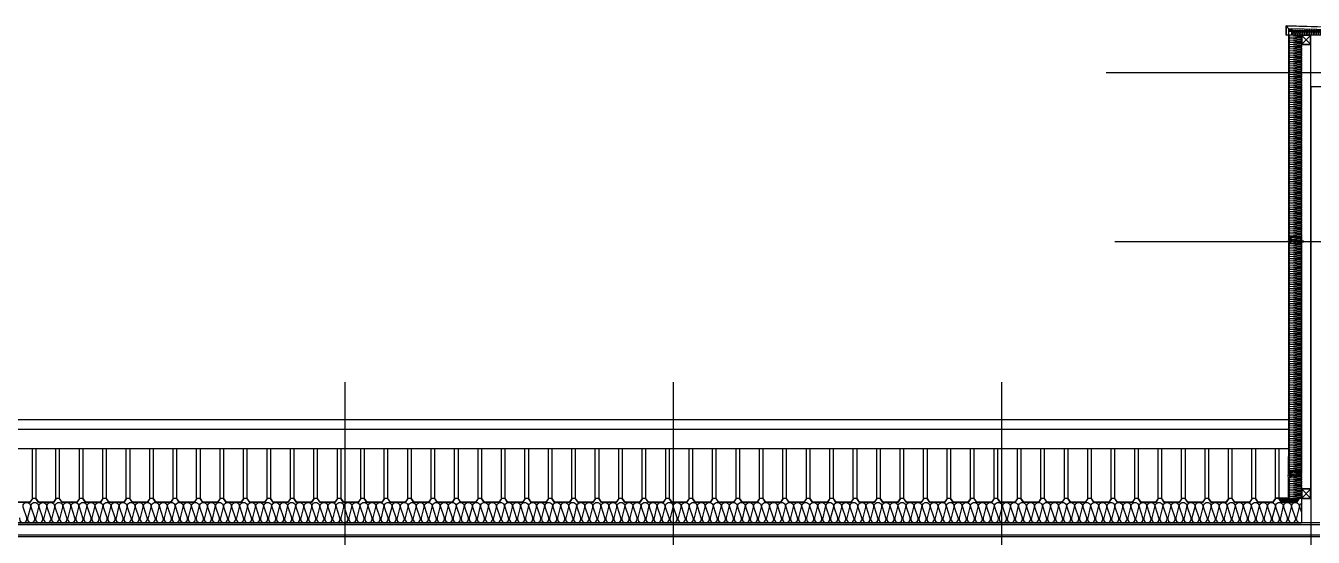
# Model space of a CAD drawing. Header units: millimetres. Extents: x 0 to 672800, y 0 to 118800.
# Drawn here: x 77350 to 91075, y 78841 to 84295 of the extents above; entities that cross this region are included whole.
import ezdxf
from ezdxf.xclip import XClip

# ---------------------------------------------------------------- set-up
doc = ezdxf.new("R2010")
doc.units = ezdxf.units.MM
doc.header["$LTSCALE"] = 200
doc.header["$XCLIPFRAME"] = 0
for name, pattern in [('CEN-GAUN', [32.2, 30, -1, 0.2, -1]), ('HIDDEN', [0.375, 0.25, -0.125]), ('XR-A-SECTION$0$CEN-OC', [10, 9.25, -0.25, 0.25, -0.25])]:
    doc.linetypes.add(name, pattern=pattern)
for name, color, linetype in [('0-S-col', 4, 'Continuous'), ('01외벽패널', 3, 'Continuous'), ('01하지철물', 253, 'Continuous'), ('02-PIR', 7, 'Continuous'), ('161', 161, 'Continuous'), ('7', 7, 'Continuous'), ('8', 8, 'Continuous'), ('BOLT', 8, 'Continuous'), ('CEN', 1, 'CEN-GAUN'), ('CTR', 1, 'XR-A-SECTION$0$CEN-OC'), ('ELE-4', 4, 'Continuous'), ('ELE-6', 6, 'Continuous'), ('ELE-8', 8, 'Continuous'), ('HAT', 8, 'Continuous'), ('HAT-253', 253, 'Continuous'), ('HAT-INS1', 252, 'Continuous'), ('Insul', 252, 'Continuous'), ('LADDER-6', 6, 'Continuous'), ('PANEL', 6, 'Continuous'), ('S-253', 252, 'Continuous'), ('SEC-PANEL', 6, 'Continuous'), ('STEEL-E', 6, 'Continuous'), ('STL', 4, 'Continuous'), ('SYP_INSUL', 252, 'Continuous'), ('WALL', 2, 'Continuous')]:
    doc.layers.add(name, color=color, linetype=linetype)
doc.layers.add('Defpoint', color=125, linetype='Continuous', plot=False)

# ---------------------------------------------------------------- blocks, each defined once
blk = doc.blocks.new('STUD-A1')
at = {"layer": 'ELE-8'}
for p, q in [((4835, 150), (54635, 150)), ((4835, 0), (54635, 0))]:
    blk.add_line(p, q, dxfattribs=at)
at = {"layer": 'ELE-8', "color": 251}
for p, q in [((4835, 130), (54630, 130)), ((4835, 20), (54630, 20))]:
    blk.add_line(p, q, dxfattribs=at)
blk = doc.blocks.new('하지철물')
at = {"layer": '01하지철물', "color": 1}
for p, q in [((47, 47), (-47, -47)), ((47, -47), (-47, 47))]:
    blk.add_line(p, q, dxfattribs=at)
at = {"layer": '01하지철물'}
for points in [[(-50, -50), (-50, 50), (50, 50), (50, -50)], [(-47, -47), (-47, 47), (47, 47), (47, -47)]]:
    blk.add_lwpolyline(points, close=True, dxfattribs=at)
blk = doc.blocks.new('PANEL-ES')
at = {"layer": '8'}
for p, q in [((36000, 0), (36000, 529)), ((36039.6, 0), (36039.6, 529)), ((36250, 0), (36250, 529)), ((36289.6, 0), (36289.6, 529)), ((36500, 0), (36500, 529)), ((36539.6, 0), (36539.6, 529)), ((36750, 0), (36750, 529)), ((36789.6, 0), (36789.6, 529)), ((37000, 0), (37000, 529)), ((37039.6, 0), (37039.6, 529)), ((37250, 0), (37250, 529)), ((37289.6, 0), (37289.6, 529)), ((37500, 0), (37500, 529)), ((37539.6, 0), (37539.6, 529)), ((37750, 0), (37750, 529)), ((37789.6, 0), (37789.6, 529)), ((38000, 0), (38000, 529)), ((38039.6, 0), (38039.6, 529)), ((38250, 0), (38250, 529)), ((38289.6, 0), (38289.6, 529)), ((38500, 0), (38500, 529)), ((38539.6, 0), (38539.6, 529)), ((38750, 0), (38750, 529)), ((38789.6, 0), (38789.6, 529)), ((39000, 0), (39000, 529)), ((39039.6, 0), (39039.6, 529)), ((39250, 0), (39250, 529)), ((39289.6, 0), (39289.6, 529)), ((39500, 0), (39500, 529)), ((39539.6, 0), (39539.6, 529)), ((39750, 0), (39750, 529)), ((39789.6, 0), (39789.6, 529)), ((40000, 0), (40000, 529)), ((40039.6, 0), (40039.6, 529)), ((40250, 0), (40250, 529)), ((40289.6, 0), (40289.6, 529)), ((40500, 0), (40500, 529)), ((40539.6, 0), (40539.6, 529)), ((40750, 0), (40750, 529)), ((40789.6, 0), (40789.6, 529)), ((41000, 0), (41000, 529)), ((41039.6, 0), (41039.6, 529)), ((41250, 0), (41250, 529)), ((41289.6, 0), (41289.6, 529)), ((41500, 0), (41500, 529)), ((41539.6, 0), (41539.6, 529)), ((41750, 0), (41750, 529)), ((41789.6, 0), (41789.6, 529)), ((42000, 0), (42000, 529)), ((42039.6, 0), (42039.6, 529)), ((42250, 0), (42250, 529)), ((42289.6, 0), (42289.6, 529)), ((42500, 0), (42500, 529)), ((42539.6, 0), (42539.6, 529)), ((42750, 0), (42750, 529)), ((42789.6, 0), (42789.6, 529)), ((43000, 0), (43000, 529)), ((43039.6, 0), (43039.6, 529)), ((43250, 0), (43250, 529)), ((43289.6, 0), (43289.6, 529)), ((43500, 0), (43500, 529)), ((43539.6, 0), (43539.6, 529)), ((43750, 0), (43750, 529)), ((43789.6, 0), (43789.6, 529)), ((44000, 0), (44000, 529)), ((44039.6, 0), (44039.6, 529)), ((44250, 0), (44250, 529)), ((44289.6, 0), (44289.6, 529)), ((44500, 0), (44500, 529)), ((44539.6, 0), (44539.6, 529)), ((44750, 0), (44750, 529)), ((44789.6, 0), (44789.6, 529)), ((45000, 0), (45000, 529)), ((45039.6, 0), (45039.6, 529)), ((45250, 0), (45250, 529)), ((45289.6, 0), (45289.6, 529)), ((45500, 0), (45500, 529)), ((45539.6, 0), (45539.6, 529)), ((45750, 0), (45750, 529)), ((45789.6, 0), (45789.6, 529)), ((46000, 0), (46000, 529)), ((46039.6, 0), (46039.6, 529)), ((46250, 0), (46250, 529)), ((46289.6, 0), (46289.6, 529)), ((46500, 0), (46500, 529)), ((46539.6, 0), (46539.6, 529)), ((46750, 0), (46750, 529)), ((46789.6, 0), (46789.6, 529)), ((47000, 0), (47000, 529)), ((47039.6, 0), (47039.6, 529)), ((47250, 0), (47250, 529)), ((47289.6, 0), (47289.6, 529)), ((47500, 0), (47500, 529)), ((47539.6, 0), (47539.6, 529)), ((47750, 0), (47750, 529)), ((47789.6, 0), (47789.6, 529)), ((48000, 0), (48000, 529)), ((48039.6, 0), (48039.6, 529)), ((48250, 0), (48250, 529)), ((48289.6, 0), (48289.6, 529)), ((48500, 0), (48500, 529)), ((48539.6, 0), (48539.6, 529)), ((48750, 0), (48750, 529)), ((48789.6, 0), (48789.6, 529)), ((49000, 0), (49000, 529)), ((49039.6, 0), (49039.6, 529)), ((49250, 0), (49250, 529)), ((49289.6, 0), (49289.6, 529))]:
    blk.add_line(p, q, dxfattribs=at)
blk = doc.blocks.new('sefa ws')
at = {"layer": 'Insul'}
for points in [[(57548, 45001, 1.337394), (57624, 45001), (57586, 45114, -1.337394), (57662, 45114), (57633, 45001, 1.337394), (57709, 45001), (57671, 45114, -1.337394), (57747, 45114), (57719, 45001, 1.337394), (57795, 45001), (57757, 45114, -1.337394), (57833, 45114), (57805, 45001, 1.337394), (57881, 45001), (57842, 45114, -1.337394), (57918, 45114), (57890, 45001, 1.337394), (57966, 45001), (57928, 45114, -1.337394), (58004, 45114), (57976, 45001, 1.337394), (58052, 45001), (58014, 45114, -1.337394), (58090, 45114), (58061, 45001, 1.337394), (58137, 45001), (58099, 45114, -1.337394), (58175, 45114), (58147, 45001, 1.337394), (58223, 45001), (58185, 45114, -1.337394), (58261, 45114), (58233, 45001, 1.337394), (58309, 45001), (58270, 45114, -1.337394), (58346, 45114), (58318, 45001, 1.337394), (58394, 45001), (58356, 45114, -1.337394), (58432, 45114), (58404, 45001, 1.337394), (58480, 45001), (58442, 45114, -1.337394), (58518, 45114), (58489, 45001, 1.337394), (58565, 45001), (58527, 45114, -1.337394), (58603, 45114), (58575, 45001, 1.337394), (58651, 45001), (58613, 45114, -1.337394), (58689, 45114), (58661, 45001, 1.337394), (58737, 45001), (58698, 45114, -1.337394), (58774, 45114), (58746, 45001, 1.337394), (58822, 45001), (58784, 45114, -1.337394), (58860, 45114), (58832, 45001, 1.337394), (58908, 45001), (58870, 45114, -1.337394), (58946, 45114), (58917, 45001, 1.337394), (58993, 45001), (58955, 45114, -1.337394), (59031, 45114), (59003, 45001, 1.337394), (59079, 45001), (59041, 45114, -1.337394), (59117, 45114), (59089, 45001, 1.337394), (59165, 45001), (59126, 45114, -1.337394), (59202, 45114), (59174, 45001, 1.337394), (59250, 45001), (59212, 45114, -1.337394), (59288, 45114), (59260, 45001, 1.337394), (59336, 45001), (59298, 45114, -1.337394), (59374, 45114), (59345, 45001, 1.337394), (59421, 45001), (59383, 45114, -1.337394), (59459, 45114), (59431, 45001, 1.337394), (59507, 45001), (59469, 45114, -1.337394), (59545, 45114), (59517, 45001, 1.337394), (59593, 45001), (59554, 45114, -1.337394), (59630, 45114), (59602, 45001, 1.337394), (59678, 45001), (59640, 45114, -1.337394), (59716, 45114), (59688, 45001, 1.337394), (59764, 45001), (59726, 45114, -1.337394), (59802, 45114), (59773, 45001, 1.337394), (59849, 45001), (59811, 45114, -1.337394), (59887, 45114), (59859, 45001, 1.337394), (59935, 45001), (59897, 45114, -1.337394), (59973, 45114), (59945, 45001, 1.337394), (60021, 45001), (59982, 45114, -1.337394), (60058, 45114), (60030, 45001, 1.337394), (60106, 45001), (60068, 45114, -1.337394), (60144, 45114), (60116, 45001, 1.337394), (60192, 45001), (60154, 45114, -1.337394), (60230, 45114), (60201, 45001, 1.337394), (60277, 45001), (60239, 45114, -1.337394), (60315, 45114), (60287, 45001, 1.337394), (60363, 45001), (60325, 45114, -1.337394), (60401, 45114), (60373, 45001, 1.337394), (60449, 45001), (60410, 45114, -1.337394), (60486, 45114), (60458, 45001, 1.337394), (60534, 45001), (60496, 45114, -1.337394), (60572, 45114), (60544, 45001, 1.337394), (60620, 45001), (60582, 45114, -1.337394), (60658, 45114), (60629, 45001, 1.337394), (60705, 45001), (60667, 45114, -1.337394), (60743, 45114), (60715, 45001, 1.337394), (60791, 45001), (60753, 45114, -1.337394), (60829, 45114), (60801, 45001, 1.337394), (60877, 45001), (60838, 45114, -1.337394), (60914, 45114), (60886, 45001, 1.337394), (60962, 45001), (60924, 45114, -1.337394), (61000, 45114), (60972, 45001, 1.337394), (61048, 45001), (61010, 45114, -1.337394), (61086, 45114), (61057, 45001, 1.337394), (61133, 45001), (61095, 45114, -1.337394), (61171, 45114), (61143, 45001, 1.337394), (61219, 45001), (61181, 45114, -1.337394), (61257, 45114), (61229, 45001, 1.337394), (61305, 45001), (61266, 45114, -1.337394), (61342, 45114), (61314, 45001, 1.337394), (61390, 45001), (61352, 45114, -1.337394), (61428, 45114), (61400, 45001, 1.337394), (61476, 45001), (61438, 45114, -1.337394), (61514, 45114), (61485, 45001, 1.337394), (61561, 45001), (61523, 45114, -1.337394), (61599, 45114), (61571, 45001, 1.337394), (61647, 45001), (61609, 45114, -1.337394), (61685, 45114), (61657, 45001, 1.337394), (61733, 45001), (61694, 45114, -1.337394), (61770, 45114), (61742, 45001, 1.337394), (61818, 45001), (61780, 45114, -1.337394), (61856, 45114), (61828, 45001, 1.337394), (61904, 45001), (61866, 45114, -1.337394), (61942, 45114), (61913, 45001, 1.337394), (61989, 45001), (61951, 45114, -1.337394), (62027, 45114), (61999, 45001, 1.337394), (62075, 45001), (62037, 45114, -1.337394), (62113, 45114), (62085, 45001, 1.337394), (62161, 45001), (62122, 45114, -1.337394), (62198, 45114), (62170, 45001, 1.337394), (62246, 45001), (62208, 45114, -1.337394), (62284, 45114), (62256, 45001, 1.337394), (62332, 45001), (62294, 45114, -1.337394), (62370, 45114), (62341, 45001, 1.337394), (62417, 45001), (62379, 45114, -1.337394), (62455, 45114), (62427, 45001, 1.337394), (62503, 45001), (62465, 45114, -1.337394), (62541, 45114), (62513, 45001, 1.337394), (62589, 45001), (62550, 45114, -1.337394), (62626, 45114), (62598, 45001, 1.337394), (62674, 45001), (62636, 45114, -1.337394), (62712, 45114), (62684, 45001, 1.337394), (62760, 45001), (62722, 45114, -1.337394), (62798, 45114), (62769, 45001, 1.337394), (62845, 45001), (62807, 45114, -1.337394), (62883, 45114), (62855, 45001, 1.337394), (62931, 45001), (62893, 45114, -1.337394), (62969, 45114), (62941, 45001, 1.337394), (63017, 45001), (62978, 45114, -1.337394), (63054, 45114), (63026, 45001, 1.337394), (63102, 45001), (63064, 45114, -1.337394), (63140, 45114), (63112, 45001, 1.337394), (63188, 45001), (63150, 45114, -1.337394), (63226, 45114), (63197, 45001, 1.337394), (63273, 45001), (63235, 45114, -1.337394), (63311, 45114), (63283, 45001, 1.337394), (63359, 45001), (63321, 45114, -1.337394), (63397, 45114), (63369, 45001, 1.337394), (63445, 45001), (63406, 45114, -1.337394), (63482, 45114), (63454, 45001, 1.337394), (63530, 45001), (63492, 45114, -1.337394), (63568, 45114), (63540, 45001, 1.337394), (63616, 45001), (63578, 45114, -1.337394), (63654, 45114), (63625, 45001, 1.337394), (63701, 45001), (63663, 45114, -1.337394), (63739, 45114), (63711, 45001, 1.337394), (63787, 45001), (63749, 45114, -1.337394), (63825, 45114), (63797, 45001, 1.337394), (63873, 45001), (63834, 45114, -1.337394), (63910, 45114), (63882, 45001, 1.337394), (63958, 45001), (63920, 45114, -1.337394), (63996, 45114), (63968, 45001, 1.337394), (64044, 45001), (64006, 45114, -1.337394), (64082, 45114), (64053, 45001, 1.337394), (64129, 45001), (64091, 45114, -1.337394), (64167, 45114), (64139, 45001, 1.337394), (64215, 45001), (64177, 45114, -1.337394), (64253, 45114), (64225, 45001, 1.337394), (64301, 45001), (64262, 45114, -1.337394), (64338, 45114), (64310, 45001, 1.337394), (64386, 45001), (64348, 45114, -1.337394), (64424, 45114), (64396, 45001, 1.337394), (64472, 45001), (64434, 45114, -1.337394), (64510, 45114), (64481, 45001, 1.337394), (64557, 45001), (64519, 45114, -1.337394), (64595, 45114), (64567, 45001, 1.337394), (64643, 45001), (64605, 45114, -1.337394), (64681, 45114), (64653, 45001, 1.337394), (64729, 45001), (64690, 45114, -1.337394), (64766, 45114), (64738, 45001, 1.337394), (64814, 45001), (64776, 45114, -1.337394), (64852, 45114), (64824, 45001, 1.337394), (64900, 45001), (64862, 45114, -1.337394), (64938, 45114), (64909, 45001, 1.337394), (64985, 45001), (64947, 45114, -1.337394), (65023, 45114), (64995, 45001, 1.337394), (65071, 45001), (65033, 45114, -1.337394), (65109, 45114), (65081, 45001, 1.337394), (65157, 45001), (65118, 45114, -1.337394), (65194, 45114), (65166, 45001, 1.337394), (65242, 45001), (65204, 45114, -1.337394), (65280, 45114), (65252, 45001, 1.337394), (65328, 45001), (65290, 45114, -1.337394), (65366, 45114), (65337, 45001, 1.337394), (65413, 45001), (65375, 45114, -1.337394), (65451, 45114), (65423, 45001, 1.337394), (65499, 45001), (65461, 45114, -1.337394), (65537, 45114), (65509, 45001, 1.337394), (65585, 45001), (65546, 45114, -1.337394), (65622, 45114), (65594, 45001, 1.337394), (65670, 45001), (65632, 45114, -1.337394), (65708, 45114), (65680, 45001, 1.337394), (65756, 45001), (65718, 45114, -1.337394), (65794, 45114), (65765, 45001, 1.337394), (65841, 45001), (65803, 45114, -1.337394), (65879, 45114), (65851, 45001, 1.337394), (65927, 45001), (65889, 45114, -1.337394), (65965, 45114), (65937, 45001, 1.337394), (66013, 45001), (65974, 45114, -1.337394), (66050, 45114), (66022, 45001, 1.337394), (66098, 45001), (66060, 45114, -1.337394), (66136, 45114), (66108, 45001, 1.337394), (66184, 45001), (66146, 45114, -1.337394), (66222, 45114), (66193, 45001, 1.337394), (66269, 45001), (66231, 45114, -1.337394), (66307, 45114), (66279, 45001, 1.337394), (66355, 45001), (66317, 45114, -1.337394), (66393, 45114), (66365, 45001, 1.337394), (66441, 45001), (66402, 45114, -1.337394), (66478, 45114), (66450, 45001, 1.337394), (66526, 45001), (66488, 45114, -1.337394), (66564, 45114), (66536, 45001, 1.337394), (66612, 45001), (66574, 45114, -1.337394), (66650, 45114), (66621, 45001, 1.337394), (66697, 45001), (66659, 45114, -1.337394), (66735, 45114), (66707, 45001, 1.337394), (66783, 45001), (66745, 45114, -1.337394), (66821, 45114), (66793, 45001, 1.337394), (66869, 45001), (66830, 45114, -1.337394), (66906, 45114), (66878, 45001, 1.337394), (66954, 45001), (66916, 45114, -1.337394), (66992, 45114), (66964, 45001, 1.337394), (67040, 45001), (67002, 45114, -1.337394), (67078, 45114), (67049, 45001, 1.337394), (67125, 45001), (67087, 45114, -1.337394), (67163, 45114), (67135, 45001, 1.337394), (67211, 45001), (67173, 45114, -1.337394), (67249, 45114), (67221, 45001, 1.337394), (67297, 45001), (67258, 45114, -1.337394), (67334, 45114), (67306, 45001, 1.337394), (67382, 45001), (67344, 45114, -1.337394), (67420, 45114), (67392, 45001, 1.337394), (67468, 45001), (67430, 45114, -1.337394), (67506, 45114), (67477, 45001, 1.337394), (67553, 45001), (67515, 45114, -1.337394), (67591, 45114), (67563, 45001, 1.337394), (67639, 45001), (67601, 45114, -1.337394), (67677, 45114), (67649, 45001, 1.337394), (67725, 45001), (67686, 45114, -1.337394), (67762, 45114), (67734, 45001, 1.337394), (67810, 45001), (67772, 45114, -1.337394), (67848, 45114), (67820, 45001, 1.337394), (67896, 45001), (67858, 45114, -1.337394), (67934, 45114), (67905, 45001, 1.337394), (67981, 45001), (67943, 45114, -1.337394), (68019, 45114), (67991, 45001, 1.337394), (68067, 45001), (68029, 45114, -1.337394), (68105, 45114), (68077, 45001, 1.337394), (68153, 45001), (68114, 45114, -1.337394), (68190, 45114), (68162, 45001, 1.337394), (68238, 45001), (68200, 45114, -1.337394), (68276, 45114), (68248, 45001, 1.337394), (68324, 45001), (68286, 45114, -1.337394), (68362, 45114), (68333, 45001, 1.337394), (68409, 45001), (68371, 45114, -1.337394), (68447, 45114), (68419, 45001, 1.337394), (68495, 45001), (68457, 45114, -1.337394), (68533, 45114), (68505, 45001, 1.337394), (68581, 45001), (68542, 45114, -1.337394), (68618, 45114), (68590, 45001, 1.337394), (68666, 45001), (68628, 45114, -1.337394), (68704, 45114), (68676, 45001, 1.337394), (68752, 45001), (68714, 45114, -1.337394), (68790, 45114), (68761, 45001, 1.337394), (68837, 45001), (68799, 45114, -1.337394), (68875, 45114), (68847, 45001, 1.337394), (68923, 45001), (68885, 45114, -1.337394), (68961, 45114), (68933, 45001, 1.337394), (69009, 45001), (68970, 45114, -1.337394), (69046, 45114), (69018, 45001, 1.337394), (69094, 45001), (69056, 45114, -1.337394), (69132, 45114), (69104, 45001, 1.337394), (69180, 45001), (69142, 45114, -1.337394), (69218, 45114), (69189, 45001, 1.337394), (69265, 45001), (69227, 45114, -1.337394), (69303, 45114), (69275, 45001, 1.337394), (69351, 45001), (69313, 45114, -1.337394), (69389, 45114), (69361, 45001, 1.337394), (69437, 45001), (69398, 45114, -1.337394), (69474, 45114), (69446, 45001, 1.337394), (69522, 45001), (69484, 45114, -1.337394), (69560, 45114), (69532, 45001, 1.337394), (69608, 45001), (69570, 45114, -1.337394), (69646, 45114), (69617, 45001, 1.337394), (69693, 45001), (69655, 45114, -1.337394), (69731, 45114), (69703, 45001, 1.337394), (69779, 45001), (69741, 45114, -1.337394), (69817, 45114), (69789, 45001, 1.337394), (69865, 45001), (69826, 45114, -1.337394), (69902, 45114), (69874, 45001, 1.337394), (69950, 45001), (69912, 45114, -1.337394), (69988, 45114), (69960, 45001, 1.337394), (70036, 45001), (69998, 45114, -1.337394), (70074, 45114), (70045, 45001, 1.337394), (70121, 45001), (70083, 45114, -1.337394), (70159, 45114), (70131, 45001, 1.337394), (70207, 45001), (70169, 45114, -1.337394), (70245, 45114), (70217, 45001, 1.337394), (70293, 45001), (70254, 45114, -1.337394), (70330, 45114), (70302, 45001, 1.337394), (70378, 45001), (70340, 45114, -1.337394), (70416, 45114), (70388, 45001, 1.337394), (70464, 45001), (70426, 45114, -1.337394), (70502, 45114), (70473, 45001, 1.337394), (70549, 45001), (70511, 45114, -1.337394), (70587, 45114), (70559, 45001, 1.337394), (70635, 45001), (70597, 45114, -1.337394), (70673, 45114), (70645, 45001, 1.337394), (70721, 45001), (70682, 45114, -1.337394), (70758, 45114), (70730, 45001, 1.337394), (70806, 45001), (70768, 45114, -1.337394), (70844, 45114), (70816, 45001, 1.337394), (70892, 45001), (70854, 45114, -1.337394), (70930, 45114), (70901, 45001, 1.337394), (70977, 45001), (70939, 45114, -1.337394), (71015, 45114), (70987, 45001, 1.337394), (71063, 45001), (71025, 45114, -1.337394), (71101, 45114), (71073, 45001, 1.337394), (71149, 45001), (71110, 45114, -1.337394), (71186, 45114), (71158, 45001, 0.6426), (71213, 44954, 0.6426)], [(71213, 45065), (71196, 45114, -0.333174), (71213, 45158, -0.333174)]]:
    blk.add_lwpolyline(points, format="xyb", dxfattribs=at)
at = {"layer": 'SEC-PANEL'}
for p, q in [((21562, 44950), (71213, 44950)), ((21562, 44947), (71213, 44947))]:
    blk.add_line(p, q, dxfattribs=at)
for points in [[(71213, 45208), (71185, 45208), (71157, 45167), (71002, 45167), (70974, 45208), (70935, 45208), (70907, 45167), (70752, 45167), (70724, 45208), (70685, 45208), (70657, 45167), (70502, 45167), (70474, 45208), (70435, 45208), (70407, 45167), (70252, 45167), (70224, 45208), (70185, 45208), (70157, 45167), (70002, 45167), (69974, 45208), (69935, 45208), (69907, 45167), (69752, 45167), (69724, 45208), (69685, 45208), (69657, 45167), (69502, 45167), (69474, 45208), (69435, 45208), (69407, 45167), (69252, 45167), (69224, 45208), (69185, 45208), (69157, 45167), (69002, 45167), (68974, 45208), (68935, 45208), (68907, 45167), (68752, 45167), (68724, 45208), (68685, 45208), (68657, 45167), (68502, 45167), (68474, 45208), (68435, 45208), (68407, 45167), (68252, 45167), (68224, 45208), (68185, 45208), (68157, 45167), (68002, 45167), (67974, 45208), (67935, 45208), (67907, 45167), (67752, 45167), (67724, 45208), (67685, 45208), (67657, 45167), (67502, 45167), (67474, 45208), (67435, 45208), (67407, 45167), (67252, 45167), (67224, 45208), (67185, 45208), (67157, 45167), (67002, 45167), (66974, 45208), (66935, 45208), (66907, 45167), (66752, 45167), (66724, 45208), (66685, 45208), (66657, 45167), (66502, 45167), (66474, 45208), (66435, 45208), (66407, 45167), (66252, 45167), (66224, 45208), (66185, 45208), (66157, 45167), (66002, 45167), (65974, 45208), (65935, 45208), (65907, 45167), (65752, 45167), (65724, 45208), (65685, 45208), (65657, 45167), (65502, 45167), (65474, 45208), (65435, 45208), (65407, 45167), (65252, 45167), (65224, 45208), (65185, 45208), (65157, 45167), (65002, 45167), (64974, 45208), (64935, 45208), (64907, 45167), (64752, 45167), (64724, 45208), (64685, 45208), (64657, 45167), (64502, 45167), (64474, 45208), (64435, 45208), (64407, 45167), (64252, 45167), (64224, 45208), (64185, 45208), (64157, 45167), (64002, 45167), (63974, 45208), (63935, 45208), (63907, 45167), (63752, 45167), (63724, 45208), (63685, 45208), (63657, 45167), (63502, 45167), (63474, 45208), (63435, 45208), (63407, 45167), (63252, 45167), (63224, 45208), (63185, 45208), (63157, 45167), (63002, 45167), (62974, 45208), (62935, 45208), (62907, 45167), (62752, 45167), (62724, 45208), (62685, 45208), (62657, 45167), (62502, 45167), (62474, 45208), (62435, 45208), (62407, 45167), (62252, 45167), (62224, 45208), (62185, 45208), (62157, 45167), (62002, 45167), (61974, 45208), (61935, 45208), (61907, 45167), (61752, 45167), (61724, 45208), (61685, 45208), (61657, 45167), (61502, 45167), (61474, 45208), (61435, 45208), (61407, 45167), (61252, 45167), (61224, 45208), (61185, 45208), (61157, 45167), (61002, 45167), (60974, 45208), (60935, 45208), (60907, 45167), (60752, 45167), (60724, 45208), (60685, 45208), (60657, 45167), (60502, 45167), (60474, 45208), (60435, 45208), (60407, 45167), (60252, 45167), (60224, 45208), (60185, 45208), (60157, 45167), (60002, 45167), (59974, 45208), (59935, 45208), (59907, 45167), (59752, 45167), (59724, 45208), (59685, 45208), (59657, 45167), (59502, 45167), (59474, 45208), (59435, 45208), (59407, 45167), (59252, 45167), (59224, 45208), (59185, 45208), (59157, 45167), (59002, 45167), (58974, 45208), (58935, 45208), (58907, 45167), (58752, 45167), (58724, 45208), (58685, 45208), (58657, 45167), (58502, 45167), (58474, 45208), (58435, 45208), (58407, 45167), (58252, 45167), (58224, 45208), (58185, 45208), (58157, 45167), (58002, 45167), (57974, 45208), (57935, 45208), (57907, 45167), (57752, 45167), (57724, 45208), (57685, 45208), (57657, 45167), (57502, 45167)], [(71213, 45205), (71186, 45205), (71158, 45164), (71000, 45164), (70972, 45205), (70936, 45205), (70908, 45164), (70750, 45164), (70722, 45205), (70686, 45205), (70658, 45164), (70500, 45164), (70472, 45205), (70436, 45205), (70408, 45164), (70250, 45164), (70222, 45205), (70186, 45205), (70158, 45164), (70000, 45164), (69972, 45205), (69936, 45205), (69908, 45164), (69750, 45164), (69722, 45205), (69686, 45205), (69658, 45164), (69500, 45164), (69472, 45205), (69436, 45205), (69408, 45164), (69250, 45164), (69222, 45205), (69186, 45205), (69158, 45164), (69000, 45164), (68972, 45205), (68936, 45205), (68908, 45164), (68750, 45164), (68722, 45205), (68686, 45205), (68658, 45164), (68500, 45164), (68472, 45205), (68436, 45205), (68408, 45164), (68250, 45164), (68222, 45205), (68186, 45205), (68158, 45164), (68000, 45164), (67972, 45205), (67936, 45205), (67908, 45164), (67750, 45164), (67722, 45205), (67686, 45205), (67658, 45164), (67500, 45164), (67472, 45205), (67436, 45205), (67408, 45164), (67250, 45164), (67222, 45205), (67186, 45205), (67158, 45164), (67000, 45164), (66972, 45205), (66936, 45205), (66908, 45164), (66750, 45164), (66722, 45205), (66686, 45205), (66658, 45164), (66500, 45164), (66472, 45205), (66436, 45205), (66408, 45164), (66250, 45164), (66222, 45205), (66186, 45205), (66158, 45164), (66000, 45164), (65972, 45205), (65936, 45205), (65908, 45164), (65750, 45164), (65722, 45205), (65686, 45205), (65658, 45164), (65500, 45164), (65472, 45205), (65436, 45205), (65408, 45164), (65250, 45164), (65222, 45205), (65186, 45205), (65158, 45164), (65000, 45164), (64972, 45205), (64936, 45205), (64908, 45164), (64750, 45164), (64722, 45205), (64686, 45205), (64658, 45164), (64500, 45164), (64472, 45205), (64436, 45205), (64408, 45164), (64250, 45164), (64222, 45205), (64186, 45205), (64158, 45164), (64000, 45164), (63972, 45205), (63936, 45205), (63908, 45164), (63750, 45164), (63722, 45205), (63686, 45205), (63658, 45164), (63500, 45164), (63472, 45205), (63436, 45205), (63408, 45164), (63250, 45164), (63222, 45205), (63186, 45205), (63158, 45164), (63000, 45164), (62972, 45205), (62936, 45205), (62908, 45164), (62750, 45164), (62722, 45205), (62686, 45205), (62658, 45164), (62500, 45164), (62472, 45205), (62436, 45205), (62408, 45164), (62250, 45164), (62222, 45205), (62186, 45205), (62158, 45164), (62000, 45164), (61972, 45205), (61936, 45205), (61908, 45164), (61750, 45164), (61722, 45205), (61686, 45205), (61658, 45164), (61500, 45164), (61472, 45205), (61436, 45205), (61408, 45164), (61250, 45164), (61222, 45205), (61186, 45205), (61158, 45164), (61000, 45164), (60972, 45205), (60936, 45205), (60908, 45164), (60750, 45164), (60722, 45205), (60686, 45205), (60658, 45164), (60500, 45164), (60472, 45205), (60436, 45205), (60408, 45164), (60250, 45164), (60222, 45205), (60186, 45205), (60158, 45164), (60000, 45164), (59972, 45205), (59936, 45205), (59908, 45164), (59750, 45164), (59722, 45205), (59686, 45205), (59658, 45164), (59500, 45164), (59472, 45205), (59436, 45205), (59408, 45164), (59250, 45164), (59222, 45205), (59186, 45205), (59158, 45164), (59000, 45164), (58972, 45205), (58936, 45205), (58908, 45164), (58750, 45164), (58722, 45205), (58686, 45205), (58658, 45164), (58500, 45164), (58472, 45205), (58436, 45205), (58408, 45164), (58250, 45164), (58222, 45205), (58186, 45205), (58158, 45164), (58000, 45164), (57972, 45205), (57936, 45205), (57908, 45164), (57750, 45164), (57722, 45205), (57686, 45205), (57658, 45164), (57500, 45164)], [(71213, 45208), (71213, 44947)]]:
    blk.add_lwpolyline(points, dxfattribs=at)
blk = doc.blocks.new('SCW-1')
at = {"layer": 'BOLT', "color": 8, "linetype": 'HIDDEN', "ltscale": 0.5}
for p, q in [((150, 3), (150, 9)), ((154, 12), (151, 9)), ((151, 9), (151, 3)), ((151, 3), (154, 0)), ((153, 5), (153, 7)), ((153, 7), (155, 7)), ((155, 5), (153, 5)), ((155, 12), (154, 12)), ((154, 0), (155, 0)), ((155, 7), (155, 12)), ((155, 0), (155, 5))]:
    blk.add_line(p, q, dxfattribs=at)
for points in [[(0, 6), (9, 7), (11, 9), (12, 7), (10, 3)], [(10, 3), (5, 3), (0, 6), (5, 9), (11, 9)], [(150, 3), (10, 3)], [(11, 9), (150, 9)]]:
    blk.add_lwpolyline(points, dxfattribs=at)
for centre, start, end in [((151, 9), 199.4712, 340.5288), ((151, 3), 19.4712, 160.5288)]:
    blk.add_arc(centre, 0.6, start, end, dxfattribs=at)
blk = doc.blocks.new('PANEL-135-2500')
at = {"layer": '161'}
for p, q in [((-150, 2500), (0, 2500)), ((-150, 0), (0, 0)), ((-150, 0), (0, 0))]:
    blk.add_line(p, q, dxfattribs=at)
at = {"layer": 'BOLT', "color": 8, "linetype": 'HIDDEN', "ltscale": 0.5}
for p, q in [((-38, 2520), (-41, 2517)), ((-38, 2519), (-41, 2516)), ((-41, 2517), (-41, 2511)), ((-38, 2509), (-41, 2512)), ((-38, 2508), (-41, 2511)), ((-38, 2506), (-41, 2503)), ((-38, 2505), (-41, 2502)), ((-41, 2503), (-41, 2497)), ((-38, 2495), (-41, 2498)), ((-39, 2494), (-41, 2497)), ((-38, 2494), (-38, 2494))]:
    blk.add_line(p, q, dxfattribs=at)
at = {"layer": 'HAT-INS1'}
for points in [[(-147, 2526, 0.625476), (-140, 2510), (-38, 2519)], [(-38, 2501), (-140, 2510, 1), (-140, 2490), (-38, 2499)], [(-26, 2480), (-140, 2490, 1), (-140, 2470), (-26, 2480), (-26, 2480, -1), (-26, 2460, -1)], [(-16, 2488, -0.338737), (-26, 2480)], [(-26, 2460), (-140, 2470, 1), (-140, 2450), (-26, 2460), (-26, 2460, -1), (-26, 2440, -1)], [(-26, 2440), (-140, 2450, 1), (-140, 2430), (-26, 2440), (-26, 2440, -1), (-26, 2420, -1)], [(-26, 2420), (-140, 2430, 1), (-140, 2410), (-26, 2420), (-26, 2420, -1), (-26, 2400, -1)], [(-26, 2400), (-140, 2410, 1), (-140, 2390), (-26, 2400), (-26, 2400, -1), (-26, 2380, -1)], [(-26, 2380), (-140, 2390, 1), (-140, 2370), (-26, 2380), (-26, 2380, -1), (-26, 2360, -1)], [(-26, 2360), (-140, 2370, 1), (-140, 2350), (-26, 2360), (-26, 2360, -1), (-26, 2340, -1)], [(-26, 2340), (-140, 2350, 1), (-140, 2330), (-26, 2340), (-26, 2340, -1), (-26, 2320, -1)], [(-26, 2320), (-140, 2330, 1), (-140, 2310), (-26, 2320), (-26, 2320, -1), (-26, 2300, -1)], [(-26, 2300), (-140, 2310, 1), (-140, 2290), (-26, 2300), (-26, 2300, -1), (-26, 2280, -1)], [(-26, 2280), (-140, 2290, 1), (-140, 2270), (-26, 2280), (-26, 2280, -1), (-26, 2260, -1)], [(-26, 2260), (-140, 2270, 1), (-140, 2250), (-26, 2260), (-26, 2260, -1), (-26, 2240, -1)], [(-26, 2240), (-140, 2250, 1), (-140, 2230), (-26, 2240), (-26, 2240, -1), (-26, 2220, -1)], [(-26, 2220), (-140, 2230, 1), (-140, 2210), (-26, 2220), (-26, 2220, -1), (-26, 2200, -1)], [(-26, 2200), (-140, 2210, 1), (-140, 2190), (-26, 2200), (-26, 2200, -1), (-26, 2180, -1)], [(-26, 2180), (-140, 2190, 1), (-140, 2170), (-26, 2180), (-26, 2180, -1), (-26, 2160, -1)], [(-26, 2160), (-140, 2170, 1), (-140, 2150), (-26, 2160), (-26, 2160, -1), (-26, 2140, -1)], [(-26, 2140), (-140, 2150, 1), (-140, 2130), (-26, 2140), (-26, 2140, -1), (-26, 2120, -1)], [(-26, 2120), (-140, 2130, 1), (-140, 2110), (-26, 2120), (-26, 2120, -1), (-26, 2100, -1)], [(-26, 2100), (-140, 2110, 1), (-140, 2090), (-26, 2100), (-26, 2100, -1), (-26, 2080, -1)], [(-26, 2080), (-140, 2090, 1), (-140, 2070), (-26, 2080), (-26, 2080, -1), (-26, 2060, -1)], [(-26, 2060), (-140, 2070, 1), (-140, 2050), (-26, 2060), (-26, 2060, -1), (-26, 2040, -1)], [(-26, 2040), (-140, 2050, 1), (-140, 2030), (-26, 2040), (-26, 2040, -1), (-26, 2020, -1)], [(-26, 2020), (-140, 2030, 1), (-140, 2010), (-26, 2020), (-26, 2020, -1), (-26, 2000, -1)], [(-26, 2000), (-140, 2010, 1), (-140, 1990), (-26, 2000), (-26, 2000, -1), (-26, 1980, -1)], [(-26, 1980), (-140, 1990, 1), (-140, 1970), (-26, 1980), (-26, 1980, -1), (-26, 1960, -1)], [(-26, 1960), (-140, 1970, 1), (-140, 1950), (-26, 1960), (-26, 1960, -1), (-26, 1940, -1)], [(-26, 1940), (-140, 1950, 1), (-140, 1930), (-26, 1940), (-26, 1940, -1), (-26, 1920, -1)], [(-26, 1920), (-140, 1930, 1), (-140, 1910), (-26, 1920), (-26, 1920, -1), (-26, 1900, -1)], [(-26, 1900), (-140, 1910, 1), (-140, 1890), (-26, 1900), (-26, 1900, -1), (-26, 1880, -1)], [(-26, 1880), (-140, 1890, 1), (-140, 1870), (-26, 1880), (-26, 1880, -1), (-26, 1860, -1)], [(-26, 1860), (-140, 1870, 1), (-140, 1850), (-26, 1860), (-26, 1860, -1), (-26, 1840, -1)], [(-26, 1840), (-140, 1850, 1), (-140, 1830), (-26, 1840), (-26, 1840, -1), (-26, 1820, -1)], [(-26, 1820), (-140, 1830, 1), (-140, 1810), (-26, 1820), (-26, 1820, -1), (-26, 1800, -1)], [(-26, 1800), (-140, 1810, 1), (-140, 1790), (-26, 1800), (-26, 1800, -1), (-26, 1780, -1)], [(-26, 1780), (-140, 1790, 1), (-140, 1770), (-26, 1780), (-26, 1780, -1), (-26, 1760, -1)], [(-26, 1760), (-140, 1770, 1), (-140, 1750), (-26, 1760), (-26, 1760, -1), (-26, 1740, -1)], [(-26, 1740), (-140, 1750, 1), (-140, 1730), (-26, 1740), (-26, 1740, -1), (-26, 1720, -1)], [(-26, 1720), (-140, 1730, 1), (-140, 1710), (-26, 1720), (-26, 1720, -1), (-26, 1700, -1)], [(-26, 1700), (-140, 1710, 1), (-140, 1690), (-26, 1700), (-26, 1700, -1), (-26, 1680, -1)], [(-26, 1680), (-140, 1690, 1), (-140, 1670), (-26, 1680), (-26, 1680, -1), (-26, 1660, -1)], [(-26, 1660), (-140, 1670, 1), (-140, 1650), (-26, 1660), (-26, 1660, -1), (-26, 1640, -1)], [(-26, 1640), (-140, 1650, 1), (-140, 1630), (-26, 1640), (-26, 1640, -1), (-26, 1620, -1)], [(-26, 1620), (-140, 1630, 1), (-140, 1610), (-26, 1620), (-26, 1620, -1), (-26, 1600, -1)], [(-26, 1600), (-140, 1610, 1), (-140, 1590), (-26, 1600), (-26, 1600, -1), (-26, 1580, -1)], [(-26, 1580), (-140, 1590, 1), (-140, 1570), (-26, 1580), (-26, 1580, -1), (-26, 1560, -1)], [(-26, 1560), (-140, 1570, 1), (-140, 1550), (-26, 1560), (-26, 1560, -1), (-26, 1540, -1)], [(-26, 1540), (-140, 1550, 1), (-140, 1530), (-26, 1540), (-26, 1540, -1), (-26, 1520, -1)], [(-26, 1520), (-140, 1530, 1), (-140, 1510), (-26, 1520), (-26, 1520, -1), (-26, 1500, -1)], [(-26, 1500), (-140, 1510, 1), (-140, 1490), (-26, 1500), (-26, 1500, -1), (-26, 1480, -1)], [(-26, 1480), (-140, 1490, 1), (-140, 1470), (-26, 1480), (-26, 1480, -1), (-26, 1460, -1)], [(-26, 1460), (-140, 1470, 1), (-140, 1450), (-26, 1460), (-26, 1460, -1), (-26, 1440, -1)], [(-26, 1440), (-140, 1450, 1), (-140, 1430), (-26, 1440), (-26, 1440, -1), (-26, 1420, -1)], [(-26, 1420), (-140, 1430, 1), (-140, 1410), (-26, 1420), (-26, 1420, -1), (-26, 1400, -1)], [(-26, 1400), (-140, 1410, 1), (-140, 1390), (-26, 1400), (-26, 1400, -1), (-26, 1380, -1)], [(-26, 1380), (-140, 1390, 1), (-140, 1370), (-26, 1380), (-26, 1380, -1), (-26, 1360, -1)], [(-26, 1360), (-140, 1370, 1), (-140, 1350), (-26, 1360), (-26, 1360, -1), (-26, 1340, -1)], [(-26, 1340), (-140, 1350, 1), (-140, 1330), (-26, 1340), (-26, 1340, -1), (-26, 1320, -1)], [(-26, 1320), (-140, 1330, 1), (-140, 1310), (-26, 1320), (-26, 1320, -1), (-26, 1300, -1)], [(-26, 1300), (-140, 1310, 1), (-140, 1290), (-26, 1300), (-26, 1300, -1), (-26, 1280, -1)], [(-26, 1280), (-140, 1290, 1), (-140, 1270), (-26, 1280), (-26, 1280, -1), (-26, 1260, -1)], [(-26, 1260), (-140, 1270, 1), (-140, 1250), (-26, 1260), (-26, 1260, -1), (-26, 1240, -1)], [(-26, 1240), (-140, 1250, 1), (-140, 1230), (-26, 1240), (-26, 1240, -1), (-26, 1220, -1)], [(-26, 1220), (-140, 1230, 1), (-140, 1210), (-26, 1220), (-26, 1220, -1), (-26, 1200, -1)], [(-26, 1200), (-140, 1210, 1), (-140, 1190), (-26, 1200), (-26, 1200, -1), (-26, 1180, -1)], [(-26, 1180), (-140, 1190, 1), (-140, 1170), (-26, 1180), (-26, 1180, -1), (-26, 1160, -1)], [(-26, 1160), (-140, 1170, 1), (-140, 1150), (-26, 1160), (-26, 1160, -1), (-26, 1140, -1)], [(-26, 1140), (-140, 1150, 1), (-140, 1130), (-26, 1140), (-26, 1140, -1), (-26, 1120, -1)], [(-26, 1120), (-140, 1130, 1), (-140, 1110), (-26, 1120), (-26, 1120, -1), (-26, 1100, -1)], [(-26, 1100), (-140, 1110, 1), (-140, 1090), (-26, 1100), (-26, 1100, -1), (-26, 1080, -1)], [(-26, 1080), (-140, 1090, 1), (-140, 1070), (-26, 1080), (-26, 1080, -1), (-26, 1060, -1)], [(-26, 1060), (-140, 1070, 1), (-140, 1050), (-26, 1060), (-26, 1060, -1), (-26, 1040, -1)], [(-26, 1040), (-140, 1050, 1), (-140, 1030), (-26, 1040), (-26, 1040, -1), (-26, 1020, -1)], [(-26, 1020), (-140, 1030, 1), (-140, 1010), (-26, 1020), (-26, 1020, -1), (-26, 1000, -1)], [(-26, 1000), (-140, 1010, 1), (-140, 990), (-26, 1000), (-26, 1000, -1), (-26, 980, -1)], [(-26, 980), (-140, 990, 1), (-140, 970), (-26, 980), (-26, 980, -1), (-26, 960, -1)], [(-26, 960), (-140, 970, 1), (-140, 950), (-26, 960), (-26, 960, -1), (-26, 940, -1)], [(-26, 940), (-140, 950, 1), (-140, 930), (-26, 940), (-26, 940, -1), (-26, 920, -1)], [(-26, 920), (-140, 930, 1), (-140, 910), (-26, 920), (-26, 920, -1), (-26, 900, -1)], [(-26, 900), (-140, 910, 1), (-140, 890), (-26, 900), (-26, 900, -1), (-26, 880, -1)], [(-26, 880), (-140, 890, 1), (-140, 870), (-26, 880), (-26, 880, -1), (-26, 860, -1)], [(-26, 860), (-140, 870, 1), (-140, 850), (-26, 860), (-26, 860, -1), (-26, 840, -1)], [(-26, 840), (-140, 850, 1), (-140, 830), (-26, 840), (-26, 840, -1), (-26, 820, -1)], [(-26, 820), (-140, 830, 1), (-140, 810), (-26, 820), (-26, 820, -1), (-26, 800, -1)], [(-26, 800), (-140, 810, 1), (-140, 790), (-26, 800), (-26, 800, -1), (-26, 780, -1)], [(-26, 780), (-140, 790, 1), (-140, 770), (-26, 780), (-26, 780, -1), (-26, 760, -1)], [(-26, 760), (-140, 770, 1), (-140, 750), (-26, 760), (-26, 760, -1), (-26, 740, -1)], [(-26, 740), (-140, 750, 1), (-140, 730), (-26, 740), (-26, 740, -1), (-26, 720, -1)], [(-26, 720), (-140, 730, 1), (-140, 710), (-26, 720), (-26, 720, -1), (-26, 700, -1)], [(-26, 700), (-140, 710, 1), (-140, 690), (-26, 700), (-26, 700, -1), (-26, 680, -1)], [(-26, 680), (-140, 690, 1), (-140, 670), (-26, 680), (-26, 680, -1), (-26, 660, -1)], [(-26, 660), (-140, 670, 1), (-140, 650), (-26, 660), (-26, 660, -1), (-26, 640, -1)], [(-26, 640), (-140, 650, 1), (-140, 630), (-26, 640), (-26, 640, -1), (-26, 620, -1)], [(-26, 620), (-140, 630, 1), (-140, 610), (-26, 620), (-26, 620, -1), (-26, 600, -1)], [(-26, 600), (-140, 610, 1), (-140, 590), (-26, 600), (-26, 600, -1), (-26, 580, -1)], [(-26, 580), (-140, 590, 1), (-140, 570), (-26, 580), (-26, 580, -1), (-26, 560, -1)], [(-26, 560), (-140, 570, 1), (-140, 550), (-26, 560), (-26, 560, -1), (-26, 540, -1)], [(-26, 540), (-140, 550, 1), (-140, 530), (-26, 540), (-26, 540, -1), (-26, 520, -1)], [(-26, 520), (-140, 530, 1), (-140, 510), (-26, 520), (-26, 520, -1), (-26, 500, -1)], [(-26, 500), (-140, 510, 1), (-140, 490), (-26, 500), (-26, 500, -1), (-26, 480, -1)], [(-26, 480), (-140, 490, 1), (-140, 470), (-26, 480), (-26, 480, -1), (-26, 460, -1)], [(-26, 460), (-140, 470, 1), (-140, 450), (-26, 460), (-26, 460, -1), (-26, 440, -1)], [(-26, 440), (-140, 450, 1), (-140, 430), (-26, 440), (-26, 440, -1), (-26, 420, -1)], [(-26, 420), (-140, 430, 1), (-140, 410), (-26, 420), (-26, 420, -1), (-26, 400, -1)], [(-26, 400), (-140, 410, 1), (-140, 390), (-26, 400), (-26, 400, -1), (-26, 380, -1)], [(-26, 380), (-140, 390, 1), (-140, 370), (-26, 380), (-26, 380, -1), (-26, 360, -1)], [(-26, 360), (-140, 370, 1), (-140, 350), (-26, 360), (-26, 360, -1), (-26, 340, -1)], [(-26, 340), (-140, 350, 1), (-140, 330), (-26, 340), (-26, 340, -1), (-26, 320, -1)], [(-26, 320), (-140, 330, 1), (-140, 310), (-26, 320), (-26, 320, -1), (-26, 300, -1)], [(-26, 300), (-140, 310, 1), (-140, 290), (-26, 300), (-26, 300, -1), (-26, 280, -1)], [(-26, 280), (-140, 290, 1), (-140, 270), (-26, 280), (-26, 280, -1), (-26, 260, -1)], [(-26, 260), (-140, 270, 1), (-140, 250), (-26, 260), (-26, 260, -1), (-26, 240, -1)], [(-26, 240), (-140, 250, 1), (-140, 230), (-26, 240), (-26, 240, -1), (-26, 220, -1)], [(-26, 220), (-140, 230, 1), (-140, 210), (-26, 220), (-26, 220, -1), (-26, 200, -1)], [(-26, 200), (-140, 210, 1), (-140, 190), (-26, 200), (-26, 200, -1), (-26, 180, -1)], [(-26, 180), (-140, 190, 1), (-140, 170), (-26, 180), (-26, 180, -1), (-26, 160, -1)], [(-26, 160), (-140, 170, 1), (-140, 150), (-26, 160), (-26, 160, -1), (-26, 140, -1)], [(-26, 140), (-140, 150, 1), (-140, 130), (-26, 140), (-26, 140, -1), (-26, 120, -1)], [(-26, 120), (-140, 130, 1), (-140, 110), (-26, 120), (-26, 120, -1), (-26, 100, -1)], [(-26, 80), (-140, 90, 1), (-140, 70), (-26, 80), (-26, 80, -1), (-26, 60, -1)], [(-26, 60), (-140, 70, 1), (-140, 50), (-26, 60), (-26, 60, -1), (-26, 40, -1)], [(-26, 100), (-140, 110, 1), (-140, 90), (-26, 100), (-26, 100, -1), (-26, 80, -1)]]:
    blk.add_lwpolyline(points, format="xyb", dxfattribs=at)
for points in [[(-137, 2530), (-40, 2539)], [(-38, 2521), (-137, 2530)]]:
    blk.add_lwpolyline(points, dxfattribs=at)
at = {"layer": 'Insul', "color": 251}
for p, q in [((-32, 35), (-32, 26)), ((-32, 35), (-18, 35)), ((-32, 26), (-18, 26)), ((-32, 25), (-32, 17)), ((-32, 25), (-18, 25)), ((-29, 14), (-22, 14)), ((-18, 35), (-18, 26)), ((-18, 25), (-18, 17))]:
    blk.add_line(p, q, dxfattribs=at)
for points in [[(-135, 2539), (-136, 2539, -0.414214), (-136, 2539), (-136, 2539), (-136, 2540, -0.414214), (-133, 2543), (-128, 2543), (-121, 2543, 0.414214), (-120, 2544), (-120, 2544, 0.414214), (-121, 2545), (-134, 2545), (-135, 2544, -0.487928), (-136, 2544), (-136, 2544, -0.414214), (-134, 2546), (-82, 2546), (-41, 2546, -0.414214), (-39, 2544), (-39, 2544, -0.487928), (-39, 2544), (-41, 2545), (-54, 2545, 0.414214), (-54, 2544), (-54, 2544, 0.414214), (-54, 2543), (-46, 2543), (-41, 2543, -0.414214), (-38, 2540), (-38, 2539), (-38, 2539, -0.414214), (-38, 2539), (-39, 2539, -0.414214), (-40, 2539), (-40, 2539, 0.414214), (-41, 2541), (-46, 2541), (-55, 2541, -0.414214), (-56, 2543), (-56, 2544, 0.414214), (-57, 2545), (-82, 2545), (-118, 2545, 0.414214), (-118, 2544), (-118, 2543, -0.414214), (-120, 2541), (-128, 2541), (-133, 2541, 0.414214), (-135, 2539), (-135, 2539, -0.414214)], [(-135, 2539), (-136, 2539, -0.414214), (-136, 2539), (-136, 2539), (-136, 2540, -0.414214), (-133, 2543), (-128, 2543), (-121, 2543, 0.414214), (-120, 2544), (-120, 2544, 0.414214), (-121, 2545), (-134, 2545), (-135, 2544, -0.487928), (-136, 2544), (-136, 2544, -0.414214), (-134, 2546), (-82, 2546), (-41, 2546, -0.414214), (-39, 2544), (-39, 2544, -0.487928), (-39, 2544), (-41, 2545), (-54, 2545, 0.414214), (-54, 2544), (-54, 2544, 0.414214), (-54, 2543), (-46, 2543), (-41, 2543, -0.414214), (-38, 2540), (-38, 2539), (-38, 2539, -0.414214), (-38, 2539), (-39, 2539, -0.414214), (-40, 2539), (-40, 2539, 0.414214), (-41, 2541), (-46, 2541), (-55, 2541, -0.414214), (-56, 2543), (-56, 2544, 0.414214), (-57, 2545), (-82, 2545), (-118, 2545, 0.414214), (-118, 2544), (-118, 2543, -0.414214), (-120, 2541), (-128, 2541), (-133, 2541, 0.414214), (-135, 2539), (-135, 2539, -0.414214)], [(-149, 31, 0.414214), (-146, 29), (-143, 29, 0.414214), (-140, 31), (-140, 46, -0.414214), (-139, 47), (-137, 47), (-137, 48), (-39, 48), (-39, 47), (-35, 47, -0.414214), (-34, 46), (-34, 17, 0.414191), (-29, 12), (-22, 12, 0.414236), (-17, 17), (-17, 50), (-37, 50), (-37, 51), (-139, 51), (-139, 50), (-149, 50)], [(-149, 31, 0.414214), (-146, 29), (-143, 29, 0.414214), (-140, 31), (-140, 46, -0.414214), (-139, 47), (-137, 47), (-137, 48), (-39, 48), (-39, 47), (-35, 47, -0.414214), (-34, 46), (-34, 17, 0.414191), (-29, 12), (-22, 12, 0.414236), (-17, 17), (-17, 50), (-37, 50), (-37, 51), (-139, 51), (-139, 50), (-149, 50)], [(-142, 49), (-147, 49), (-147, 31, 0.414214), (-146, 30), (-143, 30, 0.414214), (-142, 31)]]:
    blk.add_lwpolyline(points, format="xyb", close=True, dxfattribs=at)
blk.add_lwpolyline([(-32, 47), (-32, 36), (-18, 36), (-18, 47)], close=True, dxfattribs=at)
for centre, start, end in [((-29, 17), 180, 269.9957), ((-22, 17), 269.9957, 0)]:
    blk.add_arc(centre, 3.35, start, end, dxfattribs=at)
at = {"layer": 'PANEL', "ltscale": 3}
for points in [[(-131, 2544), (-131, 2544), (-131, 2544), (-136, 2544, 0.414214), (-137, 2542), (-137, 2528, -0.414214), (-139, 2526), (-148, 2526, 0.414214), (-150, 2525), (-150, 2108), (-150, 30, 0.414214), (-148, 29), (-141, 29, 0.414214), (-140, 30), (-140, 47), (-137, 47), (-137, 47), (-139, 47), (-139, 30, -0.414214), (-141, 28), (-148, 28, -0.414214), (-150, 30), (-150, 2108), (-150, 2525, -0.414214), (-148, 2527), (-139, 2527, 0.414214), (-138, 2528), (-138, 2542, -0.414214), (-136, 2544), (-131, 2544)], [(-44, 2543), (-44, 2544), (-39, 2544, -0.414214), (-37, 2542), (-37, 2496, 0.39552), (-33, 2492), (-20, 2491, -0.39896), (-15, 2486), (-15, 2055), (-15, 16, -0.414242), (-20, 11), (-32, 11, -0.414191), (-35, 15), (-35, 47), (-42, 47), (-42, 48), (-34, 48), (-34, 15, 0.414191), (-32, 12), (-20, 12, 0.414242), (-16, 16), (-16, 2055), (-16, 2486, 0.399273), (-20, 2490), (-33, 2491, -0.39552), (-38, 2496), (-38, 2542, 0.414214), (-39, 2543), (-44, 2543)]]:
    blk.add_lwpolyline(points, format="xyb", dxfattribs=at)
at = {"layer": 'SYP_INSUL'}
for points in [[(-56, 2543), (-70, 2545)], [(-38, 2541), (-39, 2541)], [(-38, 2539), (-38, 2539)]]:
    blk.add_lwpolyline(points, dxfattribs=at)
at = {"layer": 'WALL', "color": 3}
blk.add_line((-44, 2543), (-44, 2543), dxfattribs=at)
blk.add_blockref('SCW-1', (-176, 2494))
blk = doc.blocks.new('STL_30x30')
at = {"layer": 'CTR'}
for p, q in [((2, 28), (28, 2)), ((28, 28), (2, 2))]:
    blk.add_line(p, q, dxfattribs=at)
at = {"layer": 'ELE-4'}
for points in [[(0, 0), (30, 0), (30, 30), (0, 30)], [(2, 2), (28, 2), (28, 28), (2, 28)]]:
    blk.add_lwpolyline(points, close=True, dxfattribs=at)
blk = doc.blocks.new('CAP-595X100')
at = {"layer": 'ELE-6'}
blk.add_lwpolyline([(-610, -100), (-60, -100), (-60, -50), (-610, -50)], close=True, dxfattribs=at)
at = {"layer": 'ELE-8'}
for p, q in [((-640, -48), (-669, -21)), ((-640, -99), (-640, -49)), ((-640, -79), (-59, -62)), ((-610, -48), (-60, -32)), ((-610, -50), (-610, -48)), ((-60, -50), (-60, -32)), ((-30, -32), (-1, -1)), ((-30, -96), (-30, -32))]:
    blk.add_line(p, q, dxfattribs=at)
at = {"layer": 'Insul'}
for points in [[(-610, -100, 0.524779), (-601, -86), (-607, -64, -1.449198), (-588, -64), (-594, -86, 0.524856), (-585, -100, 0.524856), (-576, -86), (-582, -64, -1.449198), (-563, -64), (-569, -86, 0.524856), (-560, -100, 0.524856), (-551, -86), (-557, -64, -1.449198), (-538, -64), (-544, -86, 0.524856), (-535, -100, 0.524856), (-526, -86), (-532, -64, -1.449198), (-513, -64), (-519, -86, 0.524856), (-510, -100, 0.524856), (-501, -86), (-507, -64, -1.449198), (-488, -64), (-494, -86, 0.524856), (-485, -100, 0.00003), (-485, -100)], [(-485, -100, 0.524856), (-476, -86), (-482, -64, -1.449198), (-463, -64), (-469, -86, 0.524856), (-460, -100, 0.524856), (-451, -86), (-457, -64, -1.449198), (-438, -64), (-444, -86, 0.524856), (-435, -100, 0.524856), (-426, -86), (-432, -64, -1.449198), (-413, -64), (-419, -86, 0.524856), (-410, -100, 0.524856), (-401, -86), (-407, -64, -1.449198), (-388, -64), (-394, -86, 0.524856), (-385, -100, 0.524856), (-376, -86), (-382, -64, -1.449198), (-363, -64), (-369, -86, 0.524856), (-360, -100, 0.524856), (-351, -86), (-357, -64, -1.449198), (-338, -64), (-344, -86, 0.524856), (-335, -100, 0.524856), (-326, -86), (-332, -64, -1.449198), (-313, -64), (-319, -86, 0.524856), (-310, -100, 0.524856), (-301, -86), (-307, -64, -1.449198), (-288, -64), (-294, -86, 0.524856), (-285, -100, 0.524856), (-276, -86), (-282, -64, -1.449198), (-263, -64), (-269, -86, 0.524856), (-260, -100, 0.524856), (-251, -86), (-257, -64, -1.449198), (-238, -64), (-244, -86, 0.524856), (-235, -100, 0.524856), (-226, -86), (-232, -64, -1.449198), (-213, -64), (-219, -86, 0.524856), (-210, -100, 0.524856), (-201, -86), (-207, -64, -1.449198), (-188, -64), (-194, -86, 0.524856), (-185, -100, 0.524856), (-176, -86), (-182, -64, -1.449198), (-163, -64), (-169, -86, 0.524856), (-160, -100, 0.524856), (-151, -86), (-157, -64, -1.449198), (-138, -64), (-144, -86, 0.524856), (-135, -100, 0.524856), (-126, -86), (-132, -64, -1.449198), (-113, -64), (-119, -86, 0.524856), (-110, -100, 0.524856), (-101, -86), (-107, -64, -1.449198), (-88, -64), (-94, -86, 0.524856), (-85, -100, 0.524856), (-76, -86), (-82, -64, -1.449198), (-63, -64), (-69, -86, 0.524856), (-60, -100, 0.00003), (-60, -100, 0.00003)]]:
    blk.add_lwpolyline(points, format="xyb", dxfattribs=at)
at = {"layer": 'STL'}
blk.add_lwpolyline([(-639, -146), (-625, -125), (-625, -99), (-669, -99), (-669, -21), (-1, -1), (-1, -99), (-30, -96), (-30, -117), (-29, -117), (-29, -97), (0, -100), (0, 0), (-670, -20), (-670, -100), (-626, -100), (-626, -125), (-640, -145), (-639, -146)], dxfattribs=at)
at = {"layer": 'S-253'}
for p in [(-640, -78), (-60, -62)]:
    blk.add_blockref('STL_30x30', p, dxfattribs=at)

msp = doc.modelspace()

# ---------------------------------------------------------------- hatches: boundary and pattern name
at = {"layer": 'HAT'}
h = msp.add_hatch(dxfattribs=at)
h.set_pattern_fill('ANSI31', color=256, scale=3)
h.set_pattern_definition([(45, (-504797.571, 144560.6545), (-6.73519209, 6.73519209), [])])
h.paths.add_polyline_path([(90711.6, 79255.9), (90739.6, 79214.9), (90894.6, 79214.9), (90922.6, 79255.9)])

# ---------------------------------------------------------------- linework, layer by layer
at = {"layer": '0-S-col', "color": 8}
msp.add_lwpolyline([(91050, 71994.9), (91450, 71994.9), (91450, 83644.9), (91050, 83644.9)], close=True, dxfattribs=at)
at = {"layer": '01외벽패널', "color": 5, "const_width": 3}
msp.add_lwpolyline([(90956.6, 79747.5), (90956.6, 79697.7), (90800.6, 79697.7), (90800.6, 79263.9), (90672.3, 79263.9), (90634, 79214.9)], dxfattribs=at)
at = {"layer": '01하지철물'}
msp.add_line((91049.5, 79305.9), (91049.5, 84194.9), dxfattribs=at)
at = {"layer": '02-PIR', "ltscale": 150}
msp.add_line((91235, 84194.9), (90885, 84194.9), dxfattribs=at)
at = {"layer": '7'}
msp.add_line((90815, 79784.9), (41350, 79784.9), dxfattribs=at)
at = {"layer": '8'}
for p, q in [((40785, 80094.9), (90885, 80094.9)), ((41395, 79994.9), (90815, 79994.9))]:
    msp.add_line(p, q, dxfattribs=at)
at = {"layer": 'CEN'}
for p, q in [((88866.6, 83794.9), (117250, 83794.9)), ((88961.6, 81994.9), (117250, 81994.9))]:
    msp.add_line(p, q, dxfattribs=at)
at = {"layer": 'Defpoint'}
for p, q in [((80750, 80494.9), (80750, 77594.9)), ((84250, 80494.9), (84250, 77594.9)), ((87750, 80494.9), (87750, 77594.9))]:
    msp.add_line(p, q, dxfattribs=at)
at = {"layer": 'Insul'}
msp.add_lwpolyline([(90711.6, 79255.9), (90739.6, 79214.9), (90894.6, 79214.9), (90922.6, 79255.9)], close=True, dxfattribs=at)
at = {"layer": 'STEEL-E'}
msp.add_line((90950, 84194.9), (90815, 84194.9), dxfattribs=at)

# ---------------------------------------------------------------- block references
at = {"layer": '7', "xscale": -1, "rotation": 180}
for p in [(90999.5, 84144.9), (90999.5, 79305.9)]:
    msp.add_blockref('하지철물', p, dxfattribs=at)
at = {"layer": 'HAT-253'}
ref = msp.add_blockref('PANEL-135-2500', (90800, 81994.9), dxfattribs=dict(at, xscale=-1))
XClip(ref).set_block_clipping_path([(-149.9999999991, 0), (0, 2200.0000000003)])
at = {"layer": 'HAT-253', "xscale": -1}
msp.add_blockref('PANEL-135-2500', (90800, 79494.9), dxfattribs=at)
at = {"layer": 'HAT-253'}
ref = msp.add_blockref('PANEL-135-2500', (90800, 76994.9), dxfattribs=dict(at, xscale=-1))
XClip(ref).set_block_clipping_path([(-149.9999999991, 2260.9999999822), (-6.4255740709, 2560.4498776405)])
at = {"layer": 'LADDER-6'}
msp.add_blockref('PANEL-ES', (41422, 79255.9), dxfattribs=at)
at = {"layer": 'PANEL', "xscale": -1}
for name, p in [('CAP-595X100', (90785, 84294.9)), ('STUD-A1', (95979.7, 78844.9))]:
    msp.add_blockref(name, p, dxfattribs=at)
at = {"layer": 'SEC-PANEL', "color": 0}
msp.add_blockref('sefa ws', (19737.4, 34047.6), dxfattribs=at)

doc.saveas('drawing.dxf')
